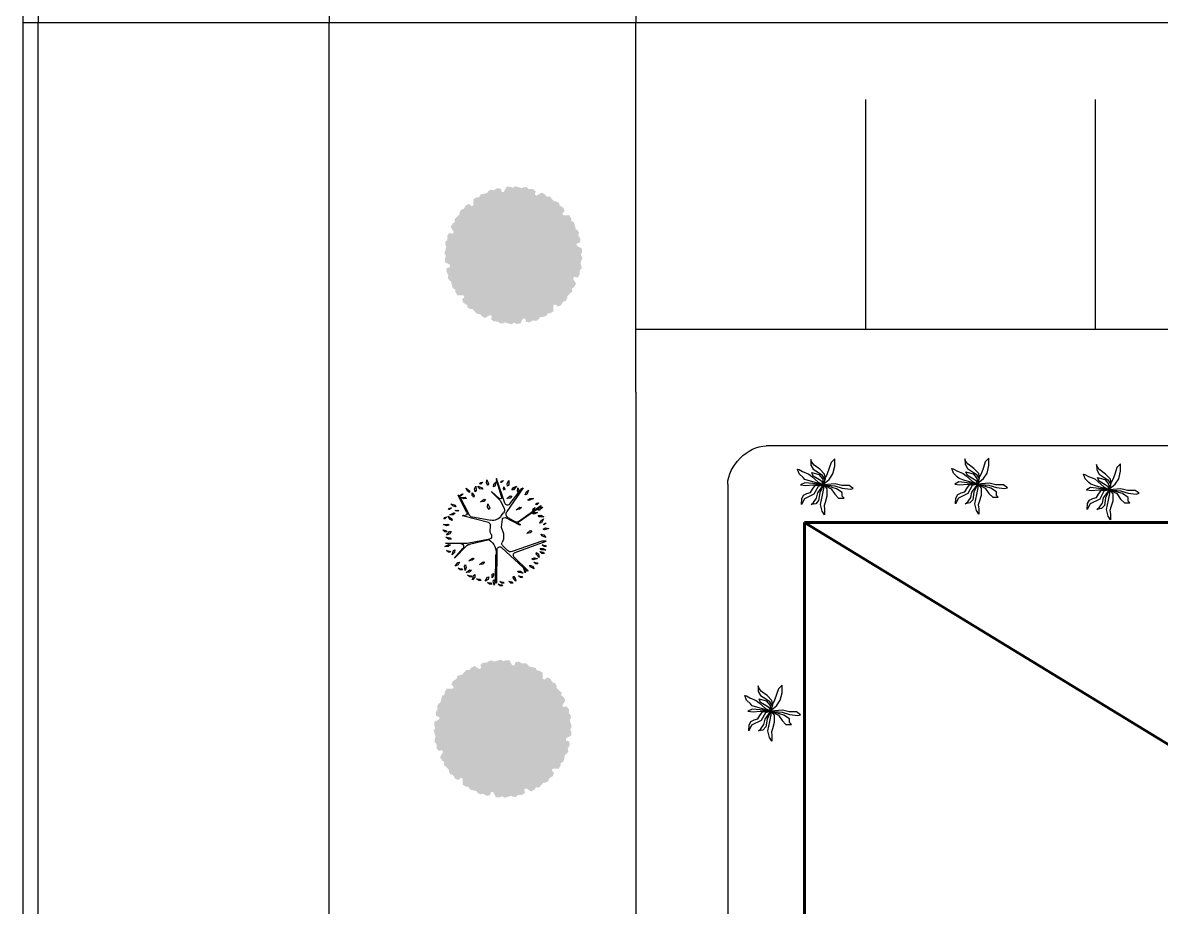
# Model space of a CAD drawing. Header units: millimetres. Extents: x -273369 to 399464, y -35443 to 194245.
# Drawn here: x -273369 to -258512, y -2983 to 8557 of the extents above; entities that cross this region are included whole.
import ezdxf

# ---------------------------------------------------------------- set-up
doc = ezdxf.new("R2010")
doc.units = ezdxf.units.MM
doc.linetypes.add('ACAD_ISO02W100', pattern=[15, 12, -3])
doc.layers.add('TREES', color=3, linetype='Continuous')

# ---------------------------------------------------------------- blocks, each defined once
blk = doc.blocks.new('R_TREE13')
at = {"layer": 'TREES', "color": 3}
for p, q in [((-622, 1111), (-575, 1160)), ((-609, 1159), (-622, 1111)), ((-577, 1185), (-609, 1159)), ((-575, 1160), (-577, 1185)), ((-445, 1154), (-496, 1052)), ((-441, 1070), (-445, 1154)), ((-331, 1155), (-407, 1192)), ((-407, 1192), (-341, 1098)), ((-390, 1229), (-343, 1279)), ((-377, 1278), (-390, 1229)), ((-345, 1304), (-377, 1278)), ((-343, 1279), (-345, 1304)), ((-300, 1093), (-331, 1155)), ((-197, 1314), (-209, 1201)), ((-209, 1201), (-182, 1170)), ((-164, 1237), (-197, 1314)), ((-182, 1170), (-164, 1237)), ((-18, 1279), (-61, 1330)), ((-61, 1330), (-45, 1241)), ((-45, 1241), (-16, 1223)), ((-22, 1158), (-23, 1117)), ((-23, 1117), (36, 1153)), ((66, 1231), (-22, 1158)), ((-16, 1223), (-18, 1279)), ((36, 1153), (66, 1231)), ((171, 1185), (117, 1250)), ((117, 1250), (138, 1137)), ((174, 1116), (171, 1185)), ((282, 874), (269, 1263)), ((269, 1263), (269, 710)), ((359, 1276), (301, 1178)), ((301, 1178), (314, 1138)), ((314, 1138), (357, 1192)), ((357, 1192), (359, 1276)), ((497, 1186), (454, 1238)), ((454, 1238), (471, 1148)), ((471, 1148), (499, 1130)), ((499, 1130), (497, 1186)), ((-973, 812), (-925, 861)), ((-927, 886), (-960, 860)), ((-939, 940), (-948, 923)), ((-948, 923), (-425, 655)), ((-493, 719), (-939, 940)), ((-925, 861), (-927, 886)), ((-881, 876), (-886, 762)), ((-844, 801), (-881, 876)), ((-659, 1066), (-719, 1123)), ((-719, 1123), (-685, 1015)), ((-685, 1015), (-647, 998)), ((-647, 998), (-659, 1066)), ((-549, 1013), (-558, 945)), ((-558, 945), (-542, 926)), ((-531, 966), (-549, 1013)), ((-542, 926), (-531, 966)), ((-496, 1052), (-481, 1013)), ((-481, 1013), (-441, 1070)), ((-341, 1098), (-300, 1093)), ((138, 1137), (174, 1116)), ((327, 719), (646, 1029)), ((646, 1029), (405, 821)), ((455, 1062), (436, 1025)), ((436, 1025), (505, 1034)), ((565, 1093), (455, 1062)), ((505, 1034), (565, 1093)), ((758, 949), (753, 908)), ((753, 908), (815, 940)), ((850, 1016), (758, 949)), ((815, 940), (850, 1016)), ((940, 887), (898, 939)), ((898, 939), (914, 849)), ((943, 832), (940, 887)), ((-1040, 708), (-1119, 736)), ((-1119, 736), (-1044, 651)), ((-1044, 651), (-1002, 651)), ((-1002, 651), (-1040, 708)), ((-998, 587), (-920, 539)), ((-931, 584), (-998, 587)), ((-960, 860), (-973, 812)), ((-888, 549), (-931, 584)), ((-886, 762), (-857, 733)), ((-857, 733), (-844, 801)), ((-415, 833), (-435, 808)), ((-435, 808), (-428, 769)), ((-249, 180), (-415, 833)), ((-401, 623), (-307, 119)), ((269, 710), (159, 141)), ((184, 161), (306, 655)), ((715, 670), (646, 579)), ((646, 579), (654, 538)), ((654, 538), (703, 587)), ((703, 587), (715, 670)), ((851, 781), (819, 755)), ((819, 755), (886, 735)), ((964, 764), (851, 781)), ((886, 735), (964, 764)), ((914, 849), (943, 832)), ((1012, 739), (943, 648)), ((943, 648), (951, 607)), ((951, 607), (1000, 656)), ((1000, 656), (1012, 739)), ((1121, 650), (1078, 702)), ((1078, 702), (1095, 612)), ((1194, 577), (1082, 555)), ((1095, 612), (1123, 595)), ((1123, 595), (1121, 650)), ((1130, 523), (1194, 577)), ((-1266, 317), (-1219, 367)), ((-1254, 366), (-1266, 317)), ((-1221, 391), (-1254, 366)), ((-1219, 367), (-1221, 391)), ((-1091, 529), (-1169, 498)), ((-1169, 498), (-1055, 484)), ((-1101, 391), (-1166, 444)), ((-1166, 444), (-1125, 338)), ((-1125, 338), (-1086, 323)), ((-1086, 323), (-1101, 391)), ((-1024, 511), (-1091, 529)), ((-1055, 484), (-1024, 511)), ((-920, 539), (-888, 549)), ((-770, 380), (-839, 289)), ((-839, 289), (-831, 248)), ((-831, 248), (-782, 297)), ((-782, 297), (-770, 380)), ((812, 401), (743, 310)), ((743, 310), (751, 269)), ((751, 269), (800, 318)), ((800, 318), (812, 401)), ((1082, 555), (1061, 519)), ((1061, 519), (1130, 523)), ((1208, 423), (1166, 475)), ((1166, 475), (1182, 385)), ((1182, 385), (1211, 368)), ((1211, 368), (1208, 423)), ((-1244, 227), (-1327, 220)), ((-1327, 220), (-1223, 173)), ((-1217, 43), (-1275, -18)), ((-1275, -18), (-1166, 15)), ((-1185, 189), (-1244, 227)), ((-1223, 173), (-1185, 189)), ((-1149, 53), (-1217, 43)), ((-1166, 15), (-1149, 53)), ((-861, -84), (-1032, 100)), ((-1032, 100), (-1019, 100)), ((-1019, 100), (-797, -126)), ((-639, 199), (-723, 193)), ((-723, 193), (-619, 146)), ((-581, 162), (-639, 199)), ((-619, 146), (-581, 162)), ((-5, 131), (-181, 127)), ((61, 100), (-5, 131)), ((96, 99), (130, 98)), ((1052, 80), (1032, 53)), ((1032, 53), (1087, 50)), ((1143, 87), (1052, 80)), ((1087, 50), (1143, 87)), ((1129, 204), (1120, 164)), ((1120, 164), (1184, 188)), ((1229, 259), (1129, 204)), ((1184, 188), (1229, 259)), ((1218, 62), (1184, 38)), ((1184, 38), (1249, 13)), ((1329, 37), (1218, 62)), ((1249, 13), (1329, 37)), ((1301, 150), (1259, 202)), ((1259, 202), (1275, 112)), ((1275, 112), (1303, 95)), ((1303, 95), (1301, 150)), ((-1359, -26), (-1337, -13)), ((-737, -234), (-1359, -26)), ((-1337, -13), (-855, -161)), ((-1308, -204), (-1260, -154)), ((-1295, -155), (-1308, -204)), ((-1262, -129), (-1295, -155)), ((-1260, -154), (-1262, -129)), ((-1099, -205), (-1149, -208)), ((-1149, -208), (-1088, -238)), ((-1124, -699), (-526, -285)), ((-1065, -228), (-1099, -205)), ((-1088, -238), (-1065, -228)), ((-853, -283), (-922, -374)), ((-865, -366), (-853, -283)), ((-855, -161), (-849, -121)), ((-797, -126), (-603, -217)), ((-414, -147), (-494, -205)), ((-183, -615), (-366, -258)), ((-342, -168), (-337, -165)), ((-337, -165), (-133, -139)), ((-133, -139), (30, -206)), ((30, -206), (168, -206)), ((168, -206), (252, -166)), ((330, -180), (456, -303)), ((979, -799), (385, -163)), ((436, -38), (1280, -25)), ((1275, -4), (576, -8)), ((1281, -159), (1238, -107)), ((1238, -107), (1254, -197)), ((1254, -197), (1283, -215)), ((1280, -25), (1275, -4)), ((1283, -215), (1281, -159)), ((1348, -118), (1305, -66)), ((1305, -66), (1321, -156)), ((1321, -156), (1350, -173)), ((1350, -173), (1348, -118)), ((-1234, -296), (-1307, -336)), ((-1307, -336), (-1193, -337)), ((-1165, -307), (-1234, -296)), ((-1193, -337), (-1165, -307)), ((-1134, -454), (-1163, -532)), ((-1163, -532), (-1077, -458)), ((-1076, -416), (-1134, -454)), ((-1038, -554), (-1121, -567)), ((-1121, -567), (-1015, -607)), ((-717, -365), (-1108, -662)), ((-1077, -458), (-1076, -416)), ((-978, -588), (-1038, -554)), ((-922, -374), (-914, -415)), ((-914, -415), (-865, -366)), ((-570, -525), (-639, -615)), ((-582, -608), (-570, -525)), ((-367, -324), (-269, -501)), ((506, -499), (221, -1281)), ((225, -1166), (483, -418)), ((628, -471), (968, -824)), ((975, -562), (977, -631)), ((1010, -584), (975, -562)), ((1141, -443), (1101, -452)), ((1101, -452), (1150, -500)), ((1233, -511), (1141, -443)), ((1150, -500), (1233, -511)), ((1276, -386), (1233, -334)), ((1233, -334), (1249, -424)), ((1249, -424), (1278, -441)), ((1278, -441), (1276, -386)), ((-1108, -662), (-1124, -699)), ((-1012, -770), (-1063, -836)), ((-1063, -836), (-958, -791)), ((-1015, -607), (-978, -588)), ((-945, -751), (-1012, -770)), ((-958, -791), (-945, -751)), ((-819, -815), (-857, -873)), ((-851, -957), (-803, -853)), ((-803, -853), (-819, -815)), ((-273, -578), (-678, -1139)), ((-647, -1139), (-250, -575)), ((-639, -615), (-631, -656)), ((-631, -656), (-582, -608)), ((-228, -577), (-198, -630)), ((-198, -630), (-183, -615)), ((24, -787), (-45, -878)), ((12, -870), (24, -787)), ((912, -713), (876, -733)), ((876, -733), (937, -764)), ((1020, -750), (912, -713)), ((937, -764), (1020, -750)), ((968, -824), (979, -799)), ((977, -631), (1029, -697)), ((1029, -697), (1010, -584)), ((1094, -576), (1110, -666)), ((1136, -628), (1094, -576)), ((1110, -666), (1138, -683)), ((1138, -683), (1136, -628)), ((-857, -873), (-851, -957)), ((-746, -1095), (-698, -1045)), ((-733, -1046), (-746, -1095)), ((-700, -1021), (-733, -1046)), ((-698, -1045), (-700, -1021)), ((-678, -1139), (-647, -1139)), ((-636, -1194), (-559, -1109)), ((-616, -1112), (-636, -1194)), ((-594, -951), (-625, -991)), ((-625, -991), (-562, -965)), ((-563, -1068), (-616, -1112)), ((-554, -941), (-594, -951)), ((-559, -1109), (-563, -1068)), ((-562, -965), (-554, -941)), ((-473, -944), (-504, -990)), ((-504, -990), (-500, -1057)), ((-500, -1057), (-461, -975)), ((-461, -975), (-473, -944)), ((-422, -1075), (-433, -1144)), ((-433, -1144), (-394, -1218)), ((-391, -1104), (-422, -1075)), ((-394, -1218), (-391, -1104)), ((-294, -1140), (-340, -1210)), ((-229, -1117), (-294, -1140)), ((-239, -1157), (-229, -1117)), ((-45, -878), (-37, -919)), ((-37, -919), (12, -870)), ((406, -1130), (403, -1199)), ((440, -1155), (406, -1130)), ((528, -1169), (485, -1117)), ((485, -1117), (502, -1207)), ((547, -1026), (506, -1030)), ((506, -1030), (549, -1084)), ((631, -1104), (547, -1026)), ((549, -1084), (631, -1104)), ((666, -914), (639, -978)), ((639, -978), (660, -1059)), ((660, -1059), (689, -949)), ((689, -949), (666, -914)), ((791, -1015), (748, -963)), ((748, -963), (765, -1053)), ((765, -1053), (793, -1070)), ((793, -1070), (791, -1015)), ((826, -865), (851, -929)), ((866, -873), (826, -865)), ((851, -929), (922, -973)), ((922, -973), (866, -873)), ((-340, -1210), (-239, -1157)), ((-240, -1281), (-193, -1231)), ((-228, -1232), (-240, -1281)), ((-195, -1206), (-228, -1232)), ((-193, -1231), (-195, -1206)), ((-85, -1202), (-116, -1264)), ((-116, -1264), (-100, -1346)), ((-100, -1346), (-64, -1238)), ((-64, -1238), (-85, -1202)), ((47, -1151), (64, -1218)), ((86, -1165), (47, -1151)), ((64, -1218), (130, -1270)), ((130, -1270), (86, -1165)), ((221, -1281), (225, -1166)), ((353, -1226), (310, -1174)), ((310, -1174), (326, -1264)), ((326, -1264), (355, -1281)), ((355, -1281), (353, -1226)), ((403, -1199), (451, -1268)), ((451, -1268), (440, -1155)), ((502, -1207), (530, -1225)), ((530, -1225), (528, -1169))]:
    blk.add_line(p, q, dxfattribs=at)
for centre, radius, start, end in [((356, 877), 74.2, 181.8634, 310.8225), ((-473, 760), 45.5, 243.64, 10.6014), ((-446, 614), 45.5, 10.6014, 62.8786), ((379, 666), 74.2, 134.2448, 188.0202), ((-569, 70), 267, 305.6088, 10.6014), ((-182, 197), 69.3, 194.2079, 271.0805), ((80, 142), 45.5, 245.2333, 290.9483), ((113, 140), 45.5, 290.9483, 1.3032), ((501, 356), 372, 211.6861, 281.6811), ((-894, -115), 45.5, 351.8668, 43.0362), ((-761, -305), 74.2, 305.6088, 71.5971), ((-559, -115), 111, 246.551, 305.6088), ((-464, -377), 111, 28.8202, 123.7178), ((-304, -226), 69.3, 123.3556, 207.1442), ((281, -229), 69.3, 45.654, 114.8963), ((439, -112), 74.2, 91.721, 223.4992), ((-334, -537), 74.2, 322.3062, 28.8202), ((-239, -584), 13.6, 28.8202, 142.9276), ((378, -382), 111, 341.1475, 45.654), ((576, -524), 74.2, 45.654, 159.9847)]:
    blk.add_arc(centre, radius, start, end, dxfattribs=at)
blk = doc.blocks.new('R_TREE8')
at = {"layer": 'TREES', "color": 3}
for p, q in [((-86, 880), (-139, 649)), ((-4, 1005), (-86, 880)), ((-22, 686), (-4, 818)), ((-4, 818), (-4, 1005)), ((-694, 461), (-793, 655)), ((-793, 655), (-781, 455)), ((-781, 455), (-723, 336)), ((-372, 304), (-694, 461)), ((-308, 624), (-466, 649)), ((-466, 649), (-378, 580)), ((-378, 580), (-279, 436)), ((-209, 517), (-308, 624)), ((-279, 436), (-238, 254)), ((-168, 254), (-209, 517)), ((-139, 649), (-74, 336)), ((13, 580), (-22, 686)), ((72, 367), (13, 580)), ((341, 305), (468, 432)), ((468, 432), (659, 432)), ((659, 432), (595, 369)), ((-822, -15), (-647, 4)), ((-723, 336), (-606, 279)), ((-647, 4), (-407, -15)), ((-606, 279), (-483, 242)), ((-483, 242), (-413, 129)), ((-413, 129), (-326, 10)), ((-226, 35), (-372, 304)), ((-326, 10), (-40, -12)), ((-238, 254), (-40, -12)), ((-40, -12), (-226, 35)), ((-40, -12), (-168, 254)), ((-74, 336), (-28, 110)), ((-40, -12), (72, 117)), ((405, 115), (-40, -12)), ((-40, -12), (214, 115)), ((-28, 110), (-40, -12)), ((-40, -12), (340, 17)), ((72, 117), (72, 367)), ((214, 115), (341, 305)), ((340, 17), (597, 98)), ((580, 4), (352, -46)), ((595, 242), (405, 115)), ((837, 4), (580, 4)), ((595, 369), (595, 242)), ((597, 98), (872, 135)), ((971, 104), (837, 4)), ((872, 135), (971, 104)), ((-738, -266), (-865, -393)), ((-682, -90), (-822, -15)), ((-752, -472), (-536, -384)), ((-675, -203), (-738, -266)), ((-402, -65), (-682, -90)), ((-484, -139), (-675, -203)), ((-536, -384), (-437, -303)), ((-40, -12), (-484, -139)), ((-390, -315), (-442, -434)), ((-437, -303), (-220, -109)), ((-407, -15), (-40, -12)), ((-40, -12), (-402, -65)), ((-180, -190), (-390, -315)), ((-361, -409), (-197, -365)), ((-220, -109), (-40, -12)), ((-215, -434), (-98, -353)), ((-197, -365), (-133, -290)), ((-86, -121), (-180, -190)), ((-4, -378), (-168, -547)), ((-133, -290), (-69, -209)), ((-98, -353), (-4, -215)), ((-40, -12), (-86, -121)), ((-69, -209), (-40, -12)), ((352, -46), (-40, -12)), ((-40, -12), (25, -234)), ((-4, -215), (-22, -59)), ((-22, -59), (151, -203)), ((25, -234), (-4, -378)), ((87, -393), (24, -266)), ((151, -203), (278, -393)), ((-865, -393), (-927, -553)), ((-927, -553), (-875, -534)), ((-875, -534), (-752, -472)), ((-477, -878), (-472, -691)), ((-472, -691), (-390, -547)), ((-442, -434), (-361, -409)), ((-361, -691), (-442, -791)), ((-390, -547), (-215, -434)), ((-168, -547), (-361, -691)), ((151, -584), (87, -393)), ((214, -774), (151, -584)), ((341, -901), (214, -774)), ((278, -393), (341, -647)), ((341, -647), (341, -901)), ((-442, -791), (-477, -878))]:
    blk.add_line(p, q, dxfattribs=at)

msp = doc.modelspace()

# ---------------------------------------------------------------- hatches: boundary and pattern name
h = msp.add_hatch(color=256)
h.dxf.hatch_style = 1
h.set_gradient(color1=(153, 204, 0), color2=(51, 51, 51), rotation=208, tint=1)
h.paths.add_polyline_path([(-266940.564, 6424.262), (-266976.408, 6402.707), (-267001.498, 6417.734), (-267054.68, 6417.58), (-267090.842, 6350.154), (-267119.786, 6350.154), (-267131.683, 6392.226), (-267176.754, 6398.606), (-267225.461, 6371.859), (-267262.247, 6379.698), (-267296.199, 6358.042), (-267307.649, 6336.61), (-267394.404, 6316.405), (-267414.668, 6279.816), (-267443.911, 6280.285), (-267489.891, 6253.56), (-267487.495, 6177.087), (-267512.561, 6162.615), (-267543.9, 6193.102), (-267586.123, 6176.091), (-267614.93, 6128.574), (-267650.708, 6116.97), (-267669.283, 6081.239), (-267668.484, 6056.954), (-267733.513, 5996.078), (-267732.768, 5954.259), (-267758.327, 5940.044), (-267784.784, 5893.91), (-267744.473, 5828.88), (-267758.945, 5803.814), (-267801.329, 5814.546), (-267829.389, 5778.704), (-267830.579, 5723.149), (-267855.761, 5695.211), (-267853.982, 5654.979), (-267841.147, 5634.347), (-267867.026, 5549.112), (-267845.471, 5513.269), (-267860.498, 5488.179), (-267860.344, 5434.996), (-267792.919, 5398.835), (-267792.919, 5369.891), (-267834.991, 5357.994), (-267841.37, 5312.923), (-267814.623, 5264.216), (-267822.463, 5227.43), (-267800.806, 5193.478), (-267779.374, 5182.027), (-267759.169, 5095.273), (-267722.58, 5075.009), (-267723.049, 5045.766), (-267696.324, 4999.786), (-267619.852, 5002.182), (-267605.379, 4977.115), (-267635.866, 4945.776), (-267618.856, 4903.554), (-267571.339, 4874.746), (-267559.735, 4838.969), (-267524.004, 4820.393), (-267499.718, 4821.193), (-267438.842, 4756.164), (-267397.024, 4756.909), (-267382.808, 4731.35), (-267336.674, 4704.893), (-267271.645, 4745.204), (-267246.578, 4730.732), (-267257.311, 4688.348), (-267221.468, 4660.288), (-267165.913, 4659.098), (-267137.975, 4633.916), (-267097.743, 4635.694), (-267077.111, 4648.53), (-266991.877, 4622.651), (-266956.034, 4644.206), (-266930.943, 4629.179), (-266877.761, 4629.333), (-266841.6, 4696.758), (-266812.655, 4696.758), (-266800.758, 4654.686), (-266755.687, 4648.307), (-266706.98, 4675.054), (-266670.194, 4667.214), (-266636.242, 4688.871), (-266624.792, 4710.302), (-266538.037, 4730.508), (-266517.773, 4767.096), (-266488.531, 4766.628), (-266442.55, 4793.352), (-266444.947, 4869.825), (-266419.88, 4884.298), (-266388.541, 4853.811), (-266346.318, 4870.821), (-266317.511, 4918.338), (-266281.733, 4929.942), (-266263.158, 4965.673), (-266263.958, 4989.959), (-266198.928, 5050.835), (-266199.674, 5092.653), (-266174.115, 5106.869), (-266147.657, 5153.003), (-266187.969, 5218.032), (-266173.496, 5243.099), (-266131.112, 5232.366), (-266103.052, 5268.209), (-266101.862, 5323.764), (-266076.68, 5351.702), (-266078.459, 5391.933), (-266091.294, 5412.565), (-266065.415, 5497.8), (-266086.97, 5533.643), (-266071.943, 5558.734), (-266072.097, 5611.916), (-266139.523, 5648.077), (-266139.523, 5677.022), (-266097.451, 5688.919), (-266091.071, 5733.99), (-266117.818, 5782.696), (-266109.979, 5819.483), (-266131.635, 5853.435), (-266153.067, 5864.885), (-266173.272, 5951.64), (-266209.861, 5971.904), (-266209.392, 6001.146), (-266236.117, 6047.127), (-266312.59, 6044.73), (-266327.062, 6069.797), (-266296.575, 6101.136), (-266313.585, 6143.359), (-266361.103, 6172.166), (-266372.706, 6207.944), (-266408.438, 6226.519), (-266432.723, 6225.719), (-266493.599, 6290.748), (-266535.418, 6290.003), (-266549.633, 6315.562), (-266595.767, 6342.02), (-266660.796, 6301.708), (-266685.863, 6316.181), (-266675.13, 6358.564), (-266710.973, 6386.625), (-266766.528, 6387.814), (-266794.466, 6412.997), (-266834.698, 6411.218), (-266855.33, 6398.383)])
h = msp.add_hatch(color=256)
h.dxf.hatch_style = 1
h.set_gradient(color1=(153, 204, 0), color2=(51, 51, 51), rotation=208, tint=1)
h.paths.add_polyline_path([(-267079.837, -1554.367), (-267115.681, -1532.812), (-267140.771, -1547.84), (-267193.953, -1547.685), (-267230.114, -1480.26), (-267259.059, -1480.26), (-267270.956, -1522.332), (-267316.027, -1528.712), (-267364.734, -1501.964), (-267401.52, -1509.804), (-267435.472, -1488.148), (-267446.922, -1466.716), (-267533.677, -1446.51), (-267553.941, -1409.922), (-267583.184, -1410.39), (-267629.164, -1383.666), (-267626.767, -1307.193), (-267651.834, -1292.721), (-267683.173, -1323.207), (-267725.396, -1306.197), (-267754.203, -1258.68), (-267789.981, -1247.076), (-267808.556, -1211.345), (-267807.756, -1187.059), (-267872.786, -1126.183), (-267872.04, -1084.365), (-267897.599, -1070.149), (-267924.057, -1024.015), (-267883.745, -958.986), (-267898.218, -933.919), (-267940.602, -944.652), (-267968.662, -908.809), (-267969.852, -853.254), (-267995.034, -825.316), (-267993.255, -785.085), (-267980.42, -764.453), (-268006.299, -679.218), (-267984.744, -643.375), (-267999.771, -618.284), (-267999.617, -565.102), (-267932.192, -528.941), (-267932.192, -499.996), (-267974.263, -488.099), (-267980.643, -443.028), (-267953.896, -394.322), (-267961.736, -357.535), (-267940.079, -323.583), (-267918.647, -312.133), (-267898.442, -225.378), (-267861.853, -205.114), (-267862.322, -175.872), (-267835.597, -129.892), (-267759.125, -132.288), (-267744.652, -107.221), (-267775.139, -75.882), (-267758.129, -33.66), (-267710.611, -4.852), (-267699.008, 30.926), (-267663.277, 49.501), (-267638.991, 48.701), (-267578.115, 113.73), (-267536.297, 112.985), (-267522.081, 138.544), (-267475.947, 165.002), (-267410.918, 124.69), (-267385.851, 139.163), (-267396.584, 181.546), (-267360.741, 209.607), (-267305.186, 210.796), (-267277.248, 235.979), (-267237.016, 234.2), (-267216.384, 221.364), (-267131.15, 247.243), (-267095.306, 225.689), (-267070.216, 240.716), (-267017.034, 240.562), (-266980.873, 173.136), (-266951.928, 173.136), (-266940.031, 215.208), (-266894.96, 221.588), (-266846.253, 194.841), (-266809.467, 202.68), (-266775.515, 181.024), (-266764.065, 159.592), (-266677.31, 139.387), (-266657.046, 102.798), (-266627.803, 103.267), (-266581.823, 76.542), (-266584.22, 0.069), (-266559.153, -14.403), (-266527.814, 16.084), (-266485.591, -0.927), (-266456.784, -48.444), (-266421.006, -60.048), (-266402.431, -95.779), (-266403.231, -120.064), (-266338.201, -180.94), (-266338.947, -222.759), (-266313.388, -236.974), (-266286.93, -283.108), (-266327.241, -348.138), (-266312.769, -373.205), (-266270.385, -362.472), (-266242.325, -398.314), (-266241.135, -453.869), (-266215.953, -481.807), (-266217.732, -522.039), (-266230.567, -542.671), (-266204.688, -627.906), (-266226.243, -663.749), (-266211.216, -688.839), (-266211.37, -742.022), (-266278.795, -778.183), (-266278.795, -807.127), (-266236.724, -819.024), (-266230.344, -864.095), (-266257.091, -912.802), (-266249.251, -949.588), (-266270.908, -983.541), (-266292.34, -994.991), (-266312.545, -1081.746), (-266349.134, -1102.009), (-266348.665, -1131.252), (-266375.39, -1177.232), (-266451.862, -1174.836), (-266466.335, -1199.903), (-266435.848, -1231.242), (-266452.858, -1273.464), (-266500.376, -1302.272), (-266511.979, -1338.049), (-266547.71, -1356.625), (-266571.996, -1355.825), (-266632.872, -1420.854), (-266674.69, -1420.109), (-266688.906, -1445.668), (-266735.04, -1472.125), (-266800.069, -1431.814), (-266825.136, -1446.286), (-266814.403, -1488.67), (-266850.246, -1516.731), (-266905.801, -1517.92), (-266933.739, -1543.102), (-266973.971, -1541.324), (-266994.603, -1528.488)])

# ---------------------------------------------------------------- linework, layer by layer
for p, q in [((-273368.737, 52557.324), (-273368.737, -35442.676)), ((-269368.737, 47557.324), (-269368.737, 8557.324)), ((-265368.737, 13377.324), (-265368.737, 8557.324)), ((-269368.737, -30442.676), (-269368.737, 8557.324)), ((-265368.737, 3737.324), (-265368.737, 8557.324)), ((-262368.737, 4557.324), (-262368.737, 7557.324)), ((-259368.737, 4557.324), (-259368.737, 7557.324)), ((-244088.737, 4557.324), (-265368.737, 4557.324)), ((-265368.737, 3737.324), (-265368.737, -12102.676)), ((-245288.737, 3037.324), (-263668.737, 3037.324)), ((-264168.737, 2537.324), (-264168.737, -8542.676))]:
    msp.add_line(p, q)
at = {"linetype": 'ACAD_ISO02W100'}
for p in [(-273168.737, 47557.324), (-273168.737, 47557.324), (-273168.737, -30442.676), (-273168.737, -30442.676)]:
    msp.add_line(p, (-273168.737, 8557.324), dxfattribs=at)
at = {"color": 242, "true_color": 0xcd2027}
msp.add_line((-145368.737, 8557.324), (-273368.737, 8557.324), dxfattribs=at)
at = {"lineweight": 60}
for p, q in [((-263168.737, 2037.324), (-246788.737, 2037.324)), ((-263168.737, 2037.324), (-263168.737, -9042.676)), ((-254978.737, -2962.676), (-263168.737, 2037.324))]:
    msp.add_line(p, q, dxfattribs=at)
msp.add_open_spline([(-264168.737, 2537.324), (-264168.737, 2773.026), (-263904.439, 3037.324), (-263668.737, 3037.324)], degree=3)

# ---------------------------------------------------------------- block references
for name, p, xscale, yscale, zscale, rotation in [('R_TREE8', (-262903.373, 2521.985), -0.383444302622244, 0.383444302622244, 0.383444302622244, 180), ('R_TREE8', (-260891.092, 2531.169), -0.383444302622244, 0.383444302622244, 0.383444302622244, 180), ('R_TREE8', (-260891.092, 2531.169), -0.383444302622244, 0.383444302622244, 0.383444302622244, 180), ('R_TREE8', (-259172.845, 2457.71), -0.383444302622244, 0.383444302622244, 0.383444302622244, 180), ('R_TREE13', (-267199.902, 1907.854), -0.5177606510868751, 0.5177606510868751, 0.5177606510868751, 90), ('R_TREE8', (-263590.851, -431.279), -0.383444302622244, 0.383444302622244, 0.383444302622244, 180)]:
    msp.add_blockref(name, p, dxfattribs=dict(xscale=xscale, yscale=yscale, zscale=zscale, rotation=rotation))

doc.saveas('drawing.dxf')
